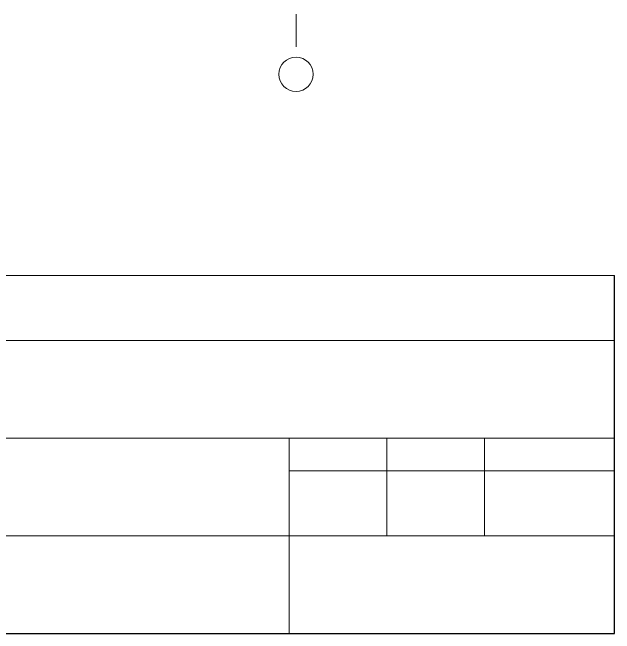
# Model space of a CAD drawing. Header units: metres. Extents: x 0 to 40.5, y 0.5 to 27.9.
# Drawn here: x 31.25 to 40.5, y 0.5 to 10.04 of the extents above; entities that cross this region are included whole.
import ezdxf

# ---------------------------------------------------------------- set-up
doc = ezdxf.new("R2010")
doc.units = ezdxf.units.M
doc.header["$MEASUREMENT"] = 0
doc.linetypes.add('( Dashdot )', pattern=[1.001, 0.5, -0.25, 0.001, -0.25])
doc.layers.add('Level 63', color=7, linetype='Continuous', lineweight=0)

msp = doc.modelspace()

# ---------------------------------------------------------------- linework, layer by layer
at = {"color": 1, "linetype": '( Dashdot )', "lineweight": 0}
msp.add_line((35.6073, 27.6127), (35.6073, 9.3547), dxfattribs=at)
for p, q in [((40.5, 0.5), (40.5, 6)), ((22, 0.5), (40.5, 0.5))]:
    msp.add_line(p, q)
at = {"color": 7, "linetype": 'Continuous', "lineweight": 13}
msp.add_circle((35.6073, 9.0913), 0.2634, dxfattribs=at)
at = {"layer": 'Level 63', "color": 7, "linetype": 'Continuous', "lineweight": 13}
for p, q in [((22, 6), (40.5, 6)), ((28.5, 5), (40.5, 5)), ((28.5, 3.5), (40.5, 3.5)), ((35.5, 3), (40.5, 3)), ((28.5, 2), (40.5, 2))]:
    msp.add_line(p, q, dxfattribs=at)
at = {"layer": 'Level 63', "color": 7, "linetype": 'Continuous', "lineweight": 13, "flags": 128}
for points in [[(35.5, 3.5), (35.5, 0.5)], [(37, 3.5), (37, 2)], [(38.5, 3.5), (38.5, 2)]]:
    msp.add_lwpolyline(points, dxfattribs=at)

doc.saveas('drawing.dxf')
